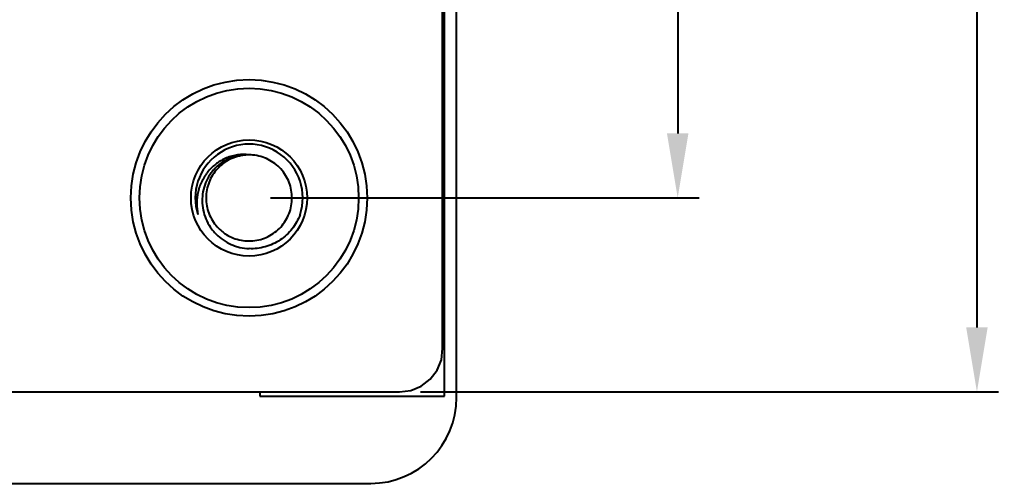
# Model space of a CAD drawing. Header units: millimetres. Extents: x 0 to 297, y 0 to 210.
# Drawn here: x 226.03 to 248.8, y 75.24 to 86.02 of the extents above; entities that cross this region are included whole.
import ezdxf

# ---------------------------------------------------------------- set-up
doc = ezdxf.new("R2010")
doc.units = ezdxf.units.MM
doc.header["$PDMODE"] = 3
doc.header["$PDSIZE"] = 8
doc.linetypes.add('solid', pattern=[0])
doc.layers.get('0').update_dxf_attribs({"linetype": 'CONTINUOUS'})
doc.layers.get('Defpoints').update_dxf_attribs({"linetype": 'CONTINUOUS'})
doc.layers.add('100', color=1, linetype='solid')
doc.styles.get("Standard").update_dxf_attribs({"font": 'txt', "width": 0.8})
doc.dimstyles.new('X0_5', dxfattribs={"dimscale": 0.5, "dimtxt": 2, "dimasz": 2, "dimexe": 1, "dimexo": 1, "dimgap": 0.5, "dimtad": 1, "dimtoh": 1, "dimzin": 0, "dimdsep": 46, "dimtxsty": 'STANDARD', "dimcen": 0, "dimclrd": 256, "dimclrt": 256, "dimadec": 0, "dimazin": 0, "dimtp": 0.1, "dimtm": 0.1, "dimtfac": 1, "dimtofl": 0, "dimtmove": 0, "dimatfit": 3, "dimfxl": 1, "dimtolj": 1, "dimtzin": 0, "dimarcsym": 0})

# ---------------------------------------------------------------- blocks, each defined once
blk = doc.blocks.new('*D6')
at = {"layer": '100', "color": 0, "lineweight": -2}
for p, q in [((235.355, 146.371), (248.799, 146.371)), ((235.355, 77.363), (248.799, 77.363))]:
    blk.add_line(p, q, dxfattribs=at)
at = {"layer": '100', "lineweight": -2}
blk.add_line((248.299, 144.871), (248.299, 78.863), dxfattribs=at)
at = {"layer": '100'}
for points in [[(248.549, 144.871), (248.049, 144.871), (248.299, 146.371)], [(248.049, 78.863), (248.549, 78.863), (248.299, 77.363)]]:
    blk.add_solid(points, dxfattribs=at)
at = {"layer": 'Defpoints', "color": 0}
for p in [(234.855, 146.371), (234.855, 77.363), (248.299, 77.363)]:
    blk.add_point(p, dxfattribs=at)
at = {"layer": '100', "insert": (247.299, 111.867), "char_height": 1.5, "attachment_point": 5, "rotation": 90}
blk.add_mtext('\\A1;69.00', dxfattribs=at)
blk = doc.blocks.new('*D11')
at = {"layer": '100', "color": 0, "lineweight": -2}
for p, q in [((231.855, 141.871), (241.837, 141.871)), ((231.864, 81.871), (241.837, 81.871))]:
    blk.add_line(p, q, dxfattribs=at)
at = {"layer": '100', "lineweight": -2}
blk.add_line((241.337, 140.371), (241.337, 83.371), dxfattribs=at)
at = {"layer": '100'}
for points in [[(241.587, 140.371), (241.087, 140.371), (241.337, 141.871)], [(241.087, 83.371), (241.587, 83.371), (241.337, 81.871)]]:
    blk.add_solid(points, dxfattribs=at)
at = {"layer": 'Defpoints', "color": 0}
for p in [(231.355, 141.871), (231.364, 81.871), (241.337, 81.871)]:
    blk.add_point(p, dxfattribs=at)
at = {"layer": '100', "insert": (240.337, 111.871), "char_height": 1.5, "attachment_point": 5, "rotation": 90}
blk.add_mtext('\\A1;60.00', dxfattribs=at)

msp = doc.modelspace()

# ---------------------------------------------------------------- linework, layer by layer
at = {"color": 7, "linetype": 'Continuous'}
for p, q in [((235.914, 77.265), (235.914, 146.465)), ((236.194, 77.235), (236.194, 146.295)), ((235.864, 78.372), (235.864, 145.372)), ((231.361, 80.871), (231.364, 80.871)), ((231.361, 80.871), (231.364, 80.871)), ((235.838, 78.11), (235.864, 78.372)), ((235.738, 77.867), (235.838, 78.11)), ((235.369, 77.498), (235.577, 77.658)), ((235.577, 77.658), (235.738, 77.867)), ((235.125, 77.397), (235.369, 77.498)), ((215.394, 77.364), (234.864, 77.363)), ((231.614, 77.363), (231.614, 77.265)), ((231.614, 77.265), (235.914, 77.265)), ((234.864, 77.363), (235.125, 77.397)), ((187.654, 75.235), (234.194, 75.235))]:
    msp.add_line(p, q, dxfattribs=at)
for radius in [2.75, 2.55, 1.35]:
    msp.add_circle((231.364, 81.871), radius, dxfattribs=at)
for centre, radius, start, end in [((231.364, 81.871), 1.25, 342.0037, 198.0037), ((231.363, 81.871), 1, 94.6232, 100.2211), ((231.363, 81.868), 1.003, 89.9866, 94.6246), ((231.364, 81.869), 0.998, 269.9898, 280.4516), ((234.194, 77.235), 2, 270, 360)]:
    msp.add_arc(centre, radius, start, end, dxfattribs=at)
for points, knots in [([(231.364, 82.871), (231.276, 82.883), (231.141, 82.882), (230.966, 82.847), (230.798, 82.791), (230.602, 82.68), (230.44, 82.526), (230.334, 82.383), (230.268, 82.267), (230.216, 82.143), (230.165, 81.973), (230.138, 81.75), (230.156, 81.572), (230.175, 81.485)], [0, 0, 0, 0, 0.124679, 0.187174, 0.249696, 0.374533, 0.499427, 0.562011, 0.624606, 0.687209, 0.749822, 0.874876, 1, 1, 1, 1]), ([(231.364, 82.871), (231.293, 82.875), (231.185, 82.87), (231.045, 82.84), (230.909, 82.796), (230.749, 82.714), (230.61, 82.601), (230.513, 82.496), (230.429, 82.381), (230.345, 82.222), (230.285, 82.015), (230.266, 81.801), (230.29, 81.587), (230.354, 81.382), (230.44, 81.224), (230.525, 81.109), (230.621, 81.003), (230.758, 80.889), (230.915, 80.801), (231.048, 80.75), (231.186, 80.711), (231.293, 80.696), (231.364, 80.692)], [0, 0, 0, 0, 0.062457, 0.093729, 0.125, 0.187462, 0.249927, 0.281203, 0.312479, 0.374954, 0.43743, 0.499911, 0.562395, 0.624881, 0.687371, 0.718652, 0.749934, 0.812429, 0.874927, 0.906208, 0.937494, 1, 1, 1, 1]), ([(231.186, 82.855), (231.125, 82.844), (231.006, 82.811), (230.839, 82.729), (230.69, 82.618), (230.564, 82.481), (230.482, 82.35), (230.432, 82.237), (230.392, 82.12), (230.363, 81.968), (230.362, 81.782), (230.395, 81.6), (230.462, 81.426), (230.559, 81.268), (230.663, 81.153), (230.758, 81.074), (230.859, 81.004), (230.998, 80.934), (231.176, 80.883), (231.3, 80.871), (231.361, 80.871)], [0, 0, 0, 0, 0.062493, 0.124979, 0.187468, 0.249962, 0.312455, 0.343731, 0.375007, 0.437498, 0.499995, 0.562487, 0.624972, 0.687463, 0.749961, 0.781242, 0.812521, 0.875009, 0.937502, 1, 1, 1, 1]), ([(231.545, 80.888), (231.606, 80.899), (231.725, 80.932), (231.891, 81.015), (232.04, 81.126), (232.165, 81.263), (232.263, 81.421), (232.331, 81.594), (232.365, 81.777), (232.365, 81.963), (232.331, 82.145), (232.264, 82.318), (232.167, 82.476), (232.042, 82.614), (231.893, 82.726), (231.727, 82.809), (231.549, 82.86), (231.425, 82.871), (231.364, 82.871)], [0, 0, 0, 0, 0.062494, 0.124994, 0.187498, 0.249997, 0.312491, 0.374991, 0.437498, 0.499999, 0.562495, 0.624996, 0.687502, 0.75, 0.812494, 0.874994, 0.9375, 1, 1, 1, 1]), ([(232.553, 81.485), (232.53, 81.425), (232.476, 81.309), (232.37, 81.15), (232.24, 81.01), (232.09, 80.891), (231.923, 80.797), (231.743, 80.73), (231.555, 80.694), (231.427, 80.689), (231.364, 80.692)], [0, 0, 0, 0, 0.125012, 0.25002, 0.375023, 0.500025, 0.625021, 0.750019, 0.875013, 1, 1, 1, 1])]:
    msp.add_open_spline(points, degree=3, knots=knots, dxfattribs=at)

# ---------------------------------------------------------------- dimensions: what is measured, and where the dimension line sits
at = {"layer": '100'}
dim = msp.add_linear_dim(base=(248.299, 77.363), p1=(234.855, 146.371), p2=(234.855, 77.363), angle=90, text='69.00', dimstyle='X0_5', override={"dimtxt": 3, "dimasz": 3, "dimgap": 0.5, "dimtad": 1, "dimdec": 2, "dimlfac": 1, "dimpost": '<>', "dimse1": 0, "dimse2": 0, "dimsd1": 0, "dimsd2": 0, "dimtofl": 0, "dimtvp": 0.1}, dxfattribs=at)
dim.commit()
dim.dimension.update_dxf_attribs({"geometry": '*D6', "text_midpoint": (248.299, 111.867), "dimtype": 160})
dim = msp.add_linear_dim(base=(241.337, 81.871), p1=(231.355, 141.871), p2=(231.364, 81.871), angle=90, dimstyle='X0_5', override={"dimtxt": 3, "dimasz": 3, "dimpost": '<>', "dimtvp": 0.1}, dxfattribs=at)
dim.commit()
dim.dimension.update_dxf_attribs({"geometry": '*D11', "text_midpoint": (241.337, 111.871), "dimtype": 160})

doc.saveas('drawing.dxf')
